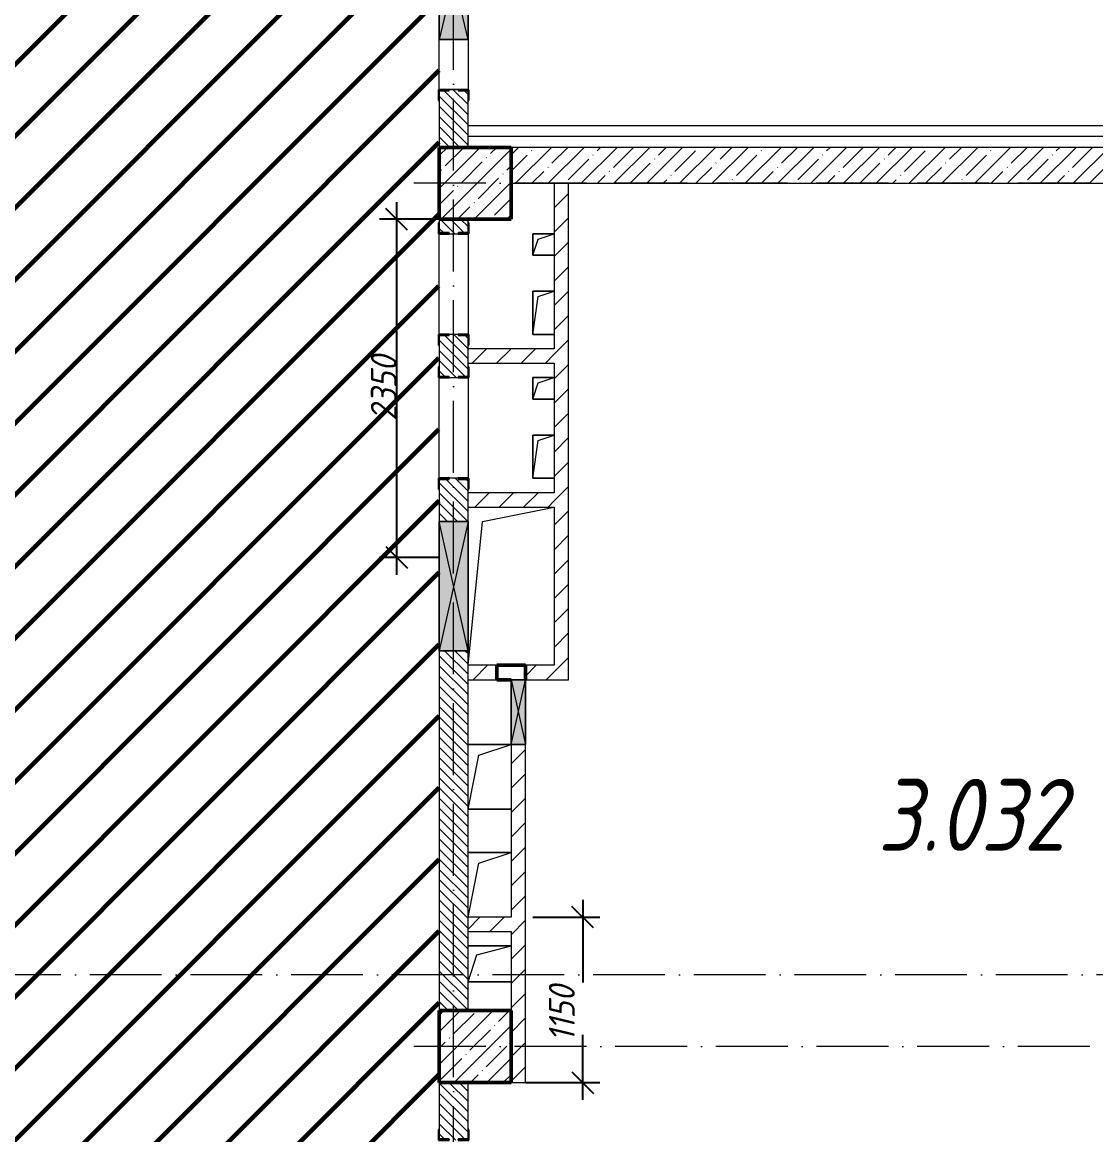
# Model space of a CAD drawing. Header units: millimetres. Extents: x -606178 to 312196, y -19338 to 632709.
# Drawn here: x -50365 to -42899, y 452513 to 460245 of the extents above; entities that cross this region are included whole.
import ezdxf

# ---------------------------------------------------------------- set-up
doc = ezdxf.new("R2010")
doc.units = ezdxf.units.MM
doc.linetypes.add('50_200_ШТРИХ_1Т_ш5_п1_п1_', pattern=[700, 500, -100, 0, -100])
for name, color, linetype, lineweight in [('6.4.1) Окр пт с инж. ПТ2.16', 3, 'Continuous', 60), ('A-____-____-DIMS', 7, 'Continuous', 9), ('A-DETL-____-OTLN-4', 7, 'Continuous', 18), ('A-DETL-GENF-OTLN', 7, 'Continuous', 9), ('A-FLOR-____-OTLN', 7, 'Continuous', 9), ('A-GENM-____-MCUT', 7, 'Continuous', 25), ('A-GENM-____-OTLN', 7, 'Continuous', 9), ('A-GENM-____-OTLN-1', 7, 'Continuous', 25), ('A-GLAZ-____-OTLN', 7, 'Continuous', 9), ('A-WALL-____-MCUT-1', 7, 'Continuous', 9), ('A-WALL-____-MCUT-3', 7, 'Continuous', 9), ('A-WALL-____-PATT-1', 7, 'Continuous', 9), ('A-WALL-FNSH-MCUT-1', 7, 'Continuous', 9), ('I-WALL-____-OTLN', 7, 'Continuous', 9), ('S-COLS-____-MCUT', 7, 'Continuous', 50), ('S-COLS-____-OTLN', 7, 'Continuous', 9), ('S-GRID-____-OTLN-1', 7, '50_200_ШТРИХ_1Т_ш5_п1_п1_', 9), ('Марки помещений', 7, 'Continuous', 9)]:
    doc.layers.add(name, color=color, linetype=linetype, lineweight=lineweight)
doc.styles.add('ISOCPEUR_I_10', font='isocpeui.ttf', dxfattribs={"width": 0.9, "height": 180})
doc.styles.add('ISOCPEUR_I_2', font='isocpeui.ttf', dxfattribs={"width": 0.85, "height": 2.3})
doc.dimstyles.new('ISO-1_8_0_9К_СРЕДНИЙ_Кладочные_3', dxfattribs={"dimscale": 304.8, "dimtxt": 179.276612, "dimasz": 0.492126, "dimexe": 0.393701, "dimexo": 0, "dimgap": 0, "dimtad": 1, "dimdec": 3, "dimrnd": 0.001, "dimdsep": 46, "dimtxsty": 'ISOCPEUR_I_10', "dimblk1": 'OBLIQUE', "dimblk2": 'OBLIQUE', "dimsah": 1, "dimcen": 0.09, "dimdle": 0.393701, "dimazin": 0, "dimtfac": 1, "dimtdec": 4, "dimtix": 1, "dimtmove": 0, "dimatfit": 3, "dimfxl": 1, "dimtvp": 1, "dimtolj": 1, "dimtzin": 0, "dimarcsym": 2})
doc.dimstyles.new('ISO-1_8_0_9К_СРЕДНИЙ_Кладочные_5', dxfattribs={"dimscale": 304.8, "dimtxt": 179.276612, "dimasz": 0.492126, "dimexe": 0.393701, "dimexo": 0, "dimgap": 0, "dimtad": 1, "dimdec": 3, "dimrnd": 0.001, "dimdsep": 46, "dimtxsty": 'ISOCPEUR_I_10', "dimblk1": 'OBLIQUE', "dimblk2": 'OBLIQUE', "dimsah": 1, "dimcen": 0.09, "dimdle": 0.393701, "dimazin": 0, "dimtfac": 1, "dimtdec": 4, "dimtix": 1, "dimtmove": 2, "dimatfit": 3, "dimfxl": 1, "dimtvp": 1, "dimtolj": 1, "dimtzin": 0, "dimarcsym": 2})
pattern_1 = [(135, (-140714.89, 451794.26), (-35.35534, -35.35534), [])]
pattern_2 = [(45, (-140714.89, 451794.26), (-84.85281, 84.85281), [])]

# ---------------------------------------------------------------- blocks, each defined once
blk = doc.blocks.new('BSC_Колонна _Прямоугольная - 500х500-V28-АР1_План отверстий 3 этажа в осях 1-64_А-ГГ')
at = {"layer": 'S-COLS-____-OTLN'}
h = blk.add_hatch(dxfattribs=at)
h.set_pattern_fill('FP_65', color=256, style=0, pattern_type=2)
h.set_pattern_definition([(45, (-93500, -7331.04), (-114.04925, 114.04925), []), (45, (-93385.95, -7331.04), (-114.04925, 114.04925), [201.613, -40.323, 3.353, -36.97])])
h.paths.add_polyline_path([(-250, -250), (250, -250), (250, 250), (-250, 250)], flags=0)
at = {"layer": 'S-COLS-____-MCUT'}
for p, q in [((250, 250), (-250, 250)), ((-250, 250), (-250, -250)), ((250, -250), (250, 250)), ((-250, -250), (250, -250))]:
    blk.add_line(p, q, dxfattribs=at)
blk = doc.blocks.new('BSC_Колонна _Прямоугольная - 500х500-V83-АР1_План отверстий 3 этажа в осях 1-64_А-ГГ')
at = {"layer": 'S-COLS-____-OTLN'}
h = blk.add_hatch(dxfattribs=at)
h.set_pattern_fill('FP_120', color=256, style=0, pattern_type=2)
h.set_pattern_definition([(45, (-93500, -1331.04), (-114.04925, 114.04925), []), (45, (-93385.95, -1331.04), (-114.04925, 114.04925), [201.613, -40.323, 3.353, -36.97])])
h.paths.add_polyline_path([(-250, -250), (250, -250), (250, 250), (-250, 250)], flags=0)
at = {"layer": 'S-COLS-____-MCUT'}
for p, q in [((250, 250), (-250, 250)), ((-250, 250), (-250, -250)), ((250, -250), (250, 250)), ((-250, -250), (250, -250))]:
    blk.add_line(p, q, dxfattribs=at)
blk = doc.blocks.new('АР_Перемычка - АР_Перемычка-28704962-АР1_План отверстий 3 этажа в осях 1-64_А-ГГ')
at = {"layer": 'A-GENM-____-OTLN'}
blk.add_line((-350, -100), (-342, -100), dxfattribs=at)
blk = doc.blocks.new('154_Стойка_СКБ_Уголок - СМ-2180_200-28268025-АР1_План отверстий 3 этажа в осях 1-64_А-ГГ')
at = {"layer": 'A-GENM-____-MCUT'}
for p, q in [((125, 156), (125, 81)), ((200, 156), (125, 156)), ((200, 150), (200, 156)), ((125, 81), (131, 81)), ((131, 81), (131, 150)), ((131, 150), (200, 150)), ((131, 19), (125, 19)), ((125, 19), (125, -56)), ((131, -50), (131, 19)), ((125, -56), (200, -56)), ((200, -50), (131, -50)), ((200, -56), (200, -50))]:
    blk.add_line(p, q, dxfattribs=at)
blk = doc.blocks.new('Фахверк_СКБ_Уголок - 200_3960_зеркало-28268689-АР1_План отверстий 3 этажа в осях 1-64_А-ГГ')
at = {"layer": 'A-GENM-____-MCUT'}
for p, q in [((200, 156), (125, 156)), ((125, 156), (125, 81)), ((200, 150), (200, 156)), ((125, 81), (131, 81)), ((131, 81), (131, 150)), ((131, 150), (200, 150)), ((131, 19), (125, 19)), ((125, 19), (125, -56)), ((131, -50), (131, 19)), ((125, -56), (200, -56)), ((200, -50), (131, -50)), ((200, -56), (200, -50))]:
    blk.add_line(p, q, dxfattribs=at)
blk = doc.blocks.new('Фахверк_СКБ_Уголок - 200_3960-28268576-АР1_План отверстий 3 этажа в осях 1-64_А-ГГ')
at = {"layer": 'A-GENM-____-MCUT'}
for p, q in [((200, 156), (125, 156)), ((125, 156), (125, 81)), ((200, 150), (200, 156)), ((125, 81), (131, 81)), ((131, 81), (131, 150)), ((131, 150), (200, 150)), ((131, 19), (125, 19)), ((125, 19), (125, -56)), ((131, -50), (131, 19)), ((125, -56), (200, -56)), ((200, -50), (131, -50)), ((200, -56), (200, -50))]:
    blk.add_line(p, q, dxfattribs=at)
blk = doc.blocks.new('154_Стойка_СКБ_Уголок - СМ-2480_200-28346303-АР1_План отверстий 3 этажа в осях 1-64_А-ГГ')
at = {"layer": 'A-GENM-____-MCUT'}
for p, q in [((125, 156), (125, 81)), ((200, 156), (125, 156)), ((200, 150), (200, 156)), ((125, 81), (131, 81)), ((131, 81), (131, 150)), ((131, 150), (200, 150)), ((131, 19), (125, 19)), ((125, 19), (125, -56)), ((131, -50), (131, 19)), ((125, -56), (200, -56)), ((200, -50), (131, -50)), ((200, -56), (200, -50))]:
    blk.add_line(p, q, dxfattribs=at)
blk = doc.blocks.new('Стойка_Влож_Полоса боковая - Полоса-28213942-АР1_План отверстий 3 этажа в осях 1-64_А-ГГ')
at = {"layer": 'A-GENM-____-OTLN'}
for p, q in [((-5, 60), (0, 60)), ((-5, -60), (-5, 60)), ((0, 31), (0, -31)), ((0, -60), (-5, -60))]:
    blk.add_line(p, q, dxfattribs=at)
blk = doc.blocks.new('AR_Отверстие прямоугольное _в плите_ - AR_Отверстие прямоугольное _в плите_-30423637-АР1_План отверстий 3 этажа в осях 1-64_А-ГГ')
at = {"layer": 'A-GENM-____-OTLN'}
for p, q in [((75, 150), (-75, 150)), ((-75, 150), (-75, -150)), ((-75, -150), (-37.5, 112.5)), ((-37.5, 112.5), (75, 150)), ((-75, -150), (75, -150))]:
    blk.add_line(p, q, dxfattribs=at)
blk = doc.blocks.new('AR_Отверстие прямоугольное _в плите_ - AR_Отверстие прямоугольное _в плите_-30423627-АР1_План отверстий 3 этажа в осях 1-64_А-ГГ')
at = {"layer": 'A-GENM-____-OTLN'}
for p, q in [((75, 75), (-75, 75)), ((-75, 75), (-75, -75)), ((-75, -75), (-37.5, 37.5)), ((-37.5, 37.5), (75, 75)), ((-75, -75), (75, -75))]:
    blk.add_line(p, q, dxfattribs=at)
blk = doc.blocks.new('AR_Отверстие прямоугольное _в плите_ - AR_Отверстие прямоугольное _в плите_-30552713-АР1_План отверстий 3 этажа в осях 1-64_А-ГГ')
at = {"layer": 'A-GENM-____-OTLN'}
for p, q in [((-200, 450), (300, 550)), ((-300, -550), (-200, 450))]:
    blk.add_line(p, q, dxfattribs=at)
blk = doc.blocks.new('AR_Отверстие прямоугольное _в плите_ - AR_Отверстие прямоугольное _в плите_-30552572-АР1_План отверстий 3 этажа в осях 1-64_А-ГГ')
at = {"layer": 'A-GENM-____-OTLN'}
for p, q in [((150, 125), (-150, 125)), ((-87.5, 62.5), (150, 125)), ((-150, -125), (-87.5, 62.5)), ((-150, -125), (150, -125))]:
    blk.add_line(p, q, dxfattribs=at)
blk = doc.blocks.new('AR_Отверстие прямоугольное _в плите_ - AR_Отверстие прямоугольное _в плите_-V189-АР1_План отверстий 3 этажа в осях 1-64_А-ГГ')
at = {"layer": 'A-GENM-____-OTLN'}
for p, q in [((150, 225), (-150, 225)), ((-75, 150), (150, 225)), ((-150, -225), (-75, 150))]:
    blk.add_line(p, q, dxfattribs=at)
blk = doc.blocks.new('AR_Отверстие прямоугольное _в плите_ - AR_Отверстие прямоугольное _в плите_-V187-АР1_План отверстий 3 этажа в осях 1-64_А-ГГ')
at = {"layer": 'A-GENM-____-OTLN'}
for p, q in [((150, 225), (-150, 225)), ((-75, 150), (150, 225)), ((-150, -225), (-75, 150)), ((-150, -225), (150, -225))]:
    blk.add_line(p, q, dxfattribs=at)
blk = doc.blocks.new('AR_Отверстие прямоугольное _в стене__БезПР - AR_Отверстие прямоугольное _в стене__БезПР-36899182-АР1_План отверстий 3 этажа в осях 1-64_А-ГГ')
at = {"layer": 'A-GLAZ-____-OTLN'}
blk.add_hatch(color=256, dxfattribs=at).paths.add_polyline_path([(450, 100), (-450, 100), (-450, -100), (450, -100)], flags=0)
at = {"layer": 'A-DETL-GENF-OTLN'}
for p, q in [((-450, -100), (-450, 100)), ((-450, 100), (450, 100)), ((450, 100), (-450, -100)), ((-450, 100), (450, -100)), ((450, 100), (-450, 100)), ((-450, 100), (-450, -100)), ((450, 100), (450, -100)), ((450, -100), (450, 100)), ((450, -100), (-450, -100)), ((-450, -100), (450, -100))]:
    blk.add_line(p, q, dxfattribs=at)
at = {"layer": 'A-GLAZ-____-OTLN'}
blk.add_line((450, 100), (-450, 100), dxfattribs=at)
blk = doc.blocks.new('AR_Отверстие прямоугольное _в стене_ - AR_Отверстие прямоугольное _в стене__ОВ-36909481-АР1_План отверстий 3 этажа в осях 1-64_А-ГГ')
at = {"layer": 'A-GLAZ-____-OTLN'}
blk.add_hatch(color=256, dxfattribs=at).paths.add_polyline_path([(-225, -50), (225, -50), (225, 50), (-225, 50)], flags=0)
at = {"layer": 'A-DETL-GENF-OTLN'}
for p, q in [((-225, -50), (-225, 50)), ((-225, 50), (225, 50)), ((225, 50), (-225, -50)), ((-225, 50), (225, -50)), ((225, 50), (-225, 50)), ((-225, 50), (-225, -50)), ((225, 50), (225, -50)), ((225, -50), (225, 50)), ((225, -50), (-225, -50)), ((-225, -50), (225, -50))]:
    blk.add_line(p, q, dxfattribs=at)
blk = doc.blocks.new('AR_Отверстие прямоугольное _в стене_ - AR_Отверстие прямоугольное _в стене__ОВ-36927705-АР1_План отверстий 3 этажа в осях 1-64_А-ГГ')
at = {"layer": 'A-GLAZ-____-OTLN'}
blk.add_hatch(color=256, dxfattribs=at).paths.add_polyline_path([(-425, 100), (-425, -100), (425, -100), (425, 100)], flags=0)
at = {"layer": 'A-DETL-GENF-OTLN'}
for p, q in [((-425, -100), (-425, 100)), ((-425, 100), (425, 100)), ((425, 100), (-425, -100)), ((-425, 100), (425, -100)), ((425, 100), (-425, 100)), ((-425, 100), (-425, -100)), ((425, 100), (425, -100)), ((425, -100), (425, 100)), ((425, -100), (-425, -100)), ((-425, -100), (425, -100))]:
    blk.add_line(p, q, dxfattribs=at)
blk = doc.blocks.new('BSC_Колонна _Прямоугольная1 - 200х100 _металл_-V218-АР1_План отверстий 3 этажа в осях 1-64_А-ГГ')
at = {"layer": 'S-COLS-____-MCUT'}
for p, q in [((100, 50), (-100, 50)), ((-100, 50), (-100, -50)), ((100, -50), (100, 50)), ((-100, -50), (0, -50))]:
    blk.add_line(p, q, dxfattribs=at)
blk = doc.blocks.new('_Oblique')
at = {"color": 0, "linetype": 'ByBlock', "lineweight": -2}
blk.add_line((-0.5, -0.5), (0.5, 0.5), dxfattribs=at)
blk = doc.blocks.new('*D5176')
at = {"layer": 'A-____-____-DIMS', "color": 0, "lineweight": -2, "transparency": 16777216}
for p, q in [((-47760.3, 456405.3), (-47760.3, 458995.3)), ((-47464.9, 458875.3), (-47880.3, 458875.3)), ((-47470.9, 456525.3), (-47880.3, 456525.3))]:
    blk.add_line(p, q, dxfattribs=at)
at = {"layer": 'Defpoints', "color": 0, "transparency": 16777216}
for p in [(-47760.3, 458875.3), (-47464.9, 458875.3), (-47470.9, 456525.3)]:
    blk.add_point(p, dxfattribs=at)
at = {"layer": 'A-____-____-DIMS', "color": 0, "lineweight": -2, "transparency": 16777216, "xscale": 150, "yscale": 150, "zscale": 150}
for p, rotation in [((-47760.3, 458875.3), 90), ((-47760.3, 456525.3), 270)]:
    blk.add_blockref('_Oblique', p, dxfattribs=dict(at, rotation=rotation))
at = {"layer": 'A-____-____-DIMS', "color": 0, "transparency": 16777216, "insert": (-47850.3, 457700.3), "char_height": 180, "width": 546.104, "attachment_point": 5, "rotation": 90, "style": 'ISOCPEUR_I_10'}
blk.add_mtext('\\A1;2350', dxfattribs=at)
blk = doc.blocks.new('*D5178')
at = {"layer": 'A-____-____-DIMS', "color": 0, "lineweight": -2, "transparency": 16777216}
for p, q in [((-46467.2, 454145.3), (-46467.2, 453571.9)), ((-46814.9, 454025.3), (-46347.2, 454025.3)), ((-46467.2, 452755.3), (-46467.2, 453207.6)), ((-46864.9, 452875.3), (-46347.2, 452875.3))]:
    blk.add_line(p, q, dxfattribs=at)
at = {"layer": 'Defpoints', "color": 0, "transparency": 16777216}
for p in [(-46814.9, 454025.3), (-46467.2, 454025.3), (-46864.9, 452875.3)]:
    blk.add_point(p, dxfattribs=at)
at = {"layer": 'A-____-____-DIMS', "color": 0, "lineweight": -2, "transparency": 16777216, "xscale": 150, "yscale": 150, "zscale": 150}
for p, rotation in [((-46467.2, 454025.3), 90), ((-46467.2, 452875.3), 270)]:
    blk.add_blockref('_Oblique', p, dxfattribs=dict(at, rotation=rotation))
at = {"layer": 'A-____-____-DIMS', "color": 0, "transparency": 16777216, "insert": (-46702.3, 453158.1), "char_height": 180, "width": 463.361, "attachment_point": 1, "rotation": 90, "line_spacing_factor": 1.149209, "style": 'ISOCPEUR_I_10'}
blk.add_mtext('\\A1;1150', dxfattribs=at)

msp = doc.modelspace()

# ---------------------------------------------------------------- hatches: boundary and pattern name
at = {"layer": '6.4.1) Окр пт с инж. ПТ2.16'}
h = msp.add_hatch(dxfattribs=at)
h.set_pattern_fill('ANSI31', color=256, scale=111)
h.paths.add_polyline_path([(-48014.891, 494725.3011), (-51464.891, 494725.3011), (-51464.891, 494225.3011), (-51464.891, 488775.3011), (-51464.891, 488175.3011), (-51464.891, 482775.3011), (-51464.891, 482175.3011), (-51464.891, 477975.3011), (-50864.891, 477975.3011), (-50864.891, 476775.3011), (-50864.891, 476575.3011), (-50864.891, 475625.3011), (-50864.891, 474525.3011), (-50864.891, 474475.3011), (-50864.891, 474325.3011), (-50864.891, 474275.3011), (-50864.891, 473575.3011), (-50864.891, 473529.3011), (-50864.891, 473275.3011), (-51464.891, 473275.3011), (-51464.891, 470775.3011), (-51464.891, 470175.3011), (-51464.891, 464625.3011), (-51464.891, 464125.3011), (-51464.891, 460975.3011), (-51464.891, 460775.3011), (-51464.891, 458575.3011), (-51464.891, 457875.3011), (-50964.891, 457875.3011), (-50964.891, 457275.3011), (-51464.891, 457275.3011), (-51464.891, 454275.3011), (-50964.891, 454275.3011), (-50964.891, 453675.3011), (-50964.891, 450725.3011), (-50964.891, 450125.3011), (-50439.891, 450125.3011), (-50439.891, 450131.3011), (-50364.891, 450131.3011), (-48564.891, 450125.3011), (-48564.891, 450131.3011), (-48489.891, 450131.3011), (-47664.891, 450126.4719), (-47664.891, 450225.3011), (-47464.891, 450225.3011), (-47464.891, 450375.3011), (-47464.891, 450700.3011), (-47470.891, 450700.3011), (-47470.891, 450780.3011), (-47464.891, 450780.3011), (-47464.891, 451225.3011), (-47464.891, 452075.3011), (-47464.891, 452475.3011), (-47470.891, 452475.3011), (-47470.891, 452550.3011), (-47464.891, 452875.3011), (-47464.891, 453375.3011), (-47464.891, 455875.3011), (-47464.891, 456775.3011), (-47464.891, 457000.3011), (-47470.891, 457000.3011), (-47470.891, 457075.3011), (-47464.891, 457775.3011), (-47470.891, 457775.3011), (-47470.891, 457850.3011), (-47464.891, 458000.3011), (-47470.891, 458000.3011), (-47470.891, 458075.3011), (-47464.891, 458775.3011), (-47470.891, 458775.3011), (-47470.891, 458875.3011), (-47464.891, 458875.3011), (-47464.891, 459375.3011), (-47464.891, 459700.3011), (-47470.891, 459700.3011), (-47470.891, 459780.3011), (-47464.891, 459780.3011), (-47464.891, 460125.3011), (-47464.891, 460975.3011), (-47464.891, 461475.3011), (-47470.891, 461475.3011), (-47470.891, 461550.3011), (-47464.891, 461875.3011), (-47464.891, 462375.3011), (-47464.891, 464700.3011), (-47470.891, 464700.3011), (-47470.891, 464780.3011), (-47264.891, 464780.3011), (-47264.891, 466570.3011), (-47470.891, 466570.3011), (-47470.891, 466650.3011), (-47464.891, 466925.3011), (-47464.891, 467425.3011), (-47464.891, 467875.3011), (-47464.891, 468375.3011), (-47464.891, 468700.3011), (-47470.891, 468700.3011), (-47470.891, 468780.3011), (-47464.891, 468780.3011), (-47464.891, 469225.3011), (-47464.891, 470075.3011), (-47464.891, 470475.3011), (-47470.891, 470475.3011), (-47470.891, 470550.3011), (-47464.891, 470875.3011), (-47464.891, 471375.3011), (-47464.891, 472775.3011), (-47464.891, 473775.3011), (-47464.891, 474100.3011), (-47470.891, 474100.3011), (-47470.891, 474180.3011), (-47264.891, 474180.3011), (-47264.891, 475070.3011), (-47470.891, 475070.3011), (-47470.891, 475150.3011), (-47464.891, 476075.3011), (-47464.891, 476475.3011), (-47464.891, 476575.3011), (-47464.891, 476775.3011), (-47464.891, 476875.3011), (-47464.891, 477375.3011), (-47464.891, 477700.3011), (-47470.891, 477700.3011), (-47470.891, 477780.3011), (-47464.891, 477780.3011), (-47464.891, 478325.3011), (-47464.891, 479175.3011), (-47464.891, 479475.3011), (-47470.891, 479475.3011), (-47470.891, 479550.3011), (-47464.891, 479875.3011), (-47464.891, 480375.3011), (-47464.891, 480600.3011), (-47470.891, 480600.3011), (-47470.891, 480675.3011), (-47395.891, 480675.3011), (-47264.891, 480675.3011), (-47264.891, 482475.3011), (-47333.891, 482475.3011), (-47395.891, 482475.3011), (-47470.891, 482475.3011), (-47470.891, 482550.3011), (-47464.891, 482700.3011), (-47470.891, 482700.3011), (-47470.891, 482775.3011), (-47464.891, 482805.3011), (-47464.891, 482775.3011), (-47395.891, 482775.3011), (-47264.891, 482775.3011), (-47264.891, 484570.3011), (-47470.891, 484570.3011), (-47470.891, 484650.3011), (-47464.891, 485875.3011), (-47464.891, 486375.3011), (-47464.891, 486700.3011), (-47470.891, 486700.3011), (-47470.891, 486780.3011), (-47464.891, 486780.3011), (-47464.891, 487275.3011), (-47464.891, 487925.3011), (-47464.891, 488475.3011), (-47470.891, 488475.3011), (-47470.891, 488550.3011), (-47464.891, 488875.3011), (-47464.891, 489375.3011), (-47464.891, 489800.3011), (-47464.891, 490300.3011), (-47464.891, 493775.3011), (-48014.891, 493775.3011)])
at = {"layer": 'A-WALL-____-PATT-1'}
h = msp.add_hatch(dxfattribs=at)
h.set_pattern_fill('FP_6', color=256, style=0, pattern_type=2)
h.set_pattern_definition(pattern_1)
h.paths.add_polyline_path([(-47264.891, 459375.3011), (-47264.891, 459769.3011), (-47333.891, 459769.3011), (-47333.891, 459775.3011), (-47395.891, 459775.3011), (-47395.891, 459769.3011), (-47464.891, 459769.3011), (-47464.891, 459375.3011)], flags=0)
h.paths.add_polyline_path([(-47395.891, 461475.3011), (-47333.891, 461475.3011), (-47333.891, 461481.3011), (-47264.891, 461481.3011), (-47264.891, 461875.3011), (-47464.891, 461875.3011), (-47464.891, 461481.3011), (-47395.891, 461481.3011)], flags=0)
h = msp.add_hatch(dxfattribs=at)
h.set_pattern_fill('FP_38', color=256, style=0, pattern_type=2)
h.set_pattern_definition([(45, (-140714.89, 451794.26), (-114.04925, 114.04925), []), (45, (-140600.84, 451794.26), (-114.04925, 114.04925), [201.612, -40.322, 3.353, -36.97])])
h.paths.add_polyline_path([(-39964.891, 459125.3011), (-39964.891, 459375.3011), (-46964.891, 459375.3011), (-46964.891, 459125.3011), (-39983.1035, 459125.3011)], flags=0)
h = msp.add_hatch(dxfattribs=at)
h.set_pattern_fill('FP_4', color=256, style=0, pattern_type=2)
h.set_pattern_definition(pattern_2)
h.paths.add_polyline_path([(-46564.891, 455775.3011), (-46564.891, 459125.3011), (-46664.891, 459125.3011), (-46664.891, 455775.3011)], flags=0)
h = msp.add_hatch(dxfattribs=at)
h.set_pattern_fill('FP_6', color=256, style=0, pattern_type=2)
h.set_pattern_definition(pattern_1)
h.paths.add_polyline_path([(-47464.891, 453375.3011), (-47264.891, 453375.3011), (-47264.891, 455875.3011), (-47464.891, 455875.3011)], flags=0)
h.paths.add_polyline_path([(-47464.891, 456775.3011), (-47264.891, 456775.3011), (-47264.891, 457069.3011), (-47333.891, 457069.3011), (-47333.891, 457075.3011), (-47395.891, 457075.3011), (-47395.891, 457069.3011), (-47464.891, 457069.3011), (-47464.891, 457000.3011)], flags=0)
h.paths.add_polyline_path([(-47333.891, 457775.3011), (-47333.891, 457781.3011), (-47264.891, 457781.3011), (-47264.891, 458069.3011), (-47333.891, 458069.3011), (-47333.891, 458075.3011), (-47395.891, 458075.3011), (-47395.891, 458069.3011), (-47464.891, 458069.3011), (-47464.891, 457781.3011), (-47395.891, 457781.3011), (-47395.891, 457775.3011)], flags=0)
h.paths.add_polyline_path([(-47395.891, 458775.3011), (-47333.891, 458775.3011), (-47333.891, 458781.3011), (-47264.891, 458781.3011), (-47264.891, 458875.3011), (-47464.891, 458875.3011), (-47464.891, 458781.3011), (-47395.891, 458781.3011)], flags=0)
h = msp.add_hatch(dxfattribs=at)
h.set_pattern_fill('FP_4', color=256, style=0, pattern_type=2)
h.set_pattern_definition(pattern_2)
h.paths.add_polyline_path([(-46664.891, 457875.3011), (-46664.891, 457975.3011), (-47264.891, 457975.3011), (-47264.891, 457875.3011), (-47052.9606, 457875.3011)], flags=0)
h = msp.add_hatch(dxfattribs=at)
h.set_pattern_fill('FP_4', color=256, style=0, pattern_type=2)
h.set_pattern_definition(pattern_2)
h.paths.add_polyline_path([(-46664.891, 456875.3011), (-46664.891, 456975.3011), (-47264.891, 456975.3011), (-47264.891, 456875.3011), (-47052.9606, 456875.3011)], flags=0)
h = msp.add_hatch(dxfattribs=at)
h.set_pattern_fill('FP_4', color=256, style=0, pattern_type=2)
h.set_pattern_definition(pattern_2)
h.paths.add_polyline_path([(-47264.891, 455675.3011), (-47064.891, 455675.3011), (-47064.891, 455775.3011), (-47264.891, 455775.3011)], flags=0)
h.paths.add_polyline_path([(-46564.891, 455675.3011), (-46564.891, 455775.3011), (-46864.891, 455775.3011), (-46864.891, 455675.3011)], flags=0)
h = msp.add_hatch(dxfattribs=at)
h.set_pattern_fill('FP_4', color=256, style=0, pattern_type=2)
h.set_pattern_definition(pattern_2)
h.paths.add_polyline_path([(-46864.891, 452875.3011), (-46864.891, 455225.3011), (-46964.891, 455225.3011), (-46964.891, 452875.3011)], flags=0)
h = msp.add_hatch(dxfattribs=at)
h.set_pattern_fill('FP_4', color=256, style=0, pattern_type=2)
h.set_pattern_definition(pattern_2)
h.paths.add_polyline_path([(-47264.891, 453925.3011), (-46964.891, 453925.3011), (-46964.891, 454025.3011), (-47264.891, 454025.3011)], flags=0)
h = msp.add_hatch(dxfattribs=at)
h.set_pattern_fill('FP_6', color=256, style=0, pattern_type=2)
h.set_pattern_definition(pattern_1)
h.paths.add_polyline_path([(-47464.891, 450375.3011), (-47264.891, 450375.3011), (-47264.891, 450769.3011), (-47333.891, 450769.3011), (-47333.891, 450775.3011), (-47395.891, 450775.3011), (-47395.891, 450769.3011), (-47464.891, 450769.3011), (-47464.891, 450700.3011)], flags=0)
h.paths.add_polyline_path([(-47395.891, 452475.3011), (-47333.891, 452475.3011), (-47333.891, 452481.3011), (-47264.891, 452481.3011), (-47264.891, 452875.3011), (-47464.891, 452875.3011), (-47464.891, 452481.3011), (-47395.891, 452481.3011)], flags=0)

# ---------------------------------------------------------------- linework, layer by layer
at = {"layer": 'A-DETL-____-OTLN-4'}
for p, q in [((-39714.891, 459525.3011), (-47264.891, 459525.3011)), ((-39714.891, 459450.3011), (-47264.891, 459450.3011))]:
    msp.add_line(p, q, dxfattribs=at)
at = {"layer": 'A-FLOR-____-OTLN'}
for p, q in [((-46814.891, 458775.3011), (-46664.891, 458775.3011)), ((-46814.891, 458625.3011), (-46814.891, 458775.3011)), ((-46664.891, 458625.3011), (-46814.891, 458625.3011)), ((-46814.891, 458375.3011), (-46664.891, 458375.3011)), ((-46814.891, 458075.3011), (-46814.891, 458375.3011)), ((-46664.891, 458075.3011), (-46814.891, 458075.3011)), ((-46814.891, 457775.3011), (-46664.891, 457775.3011)), ((-46814.891, 457625.3011), (-46814.891, 457775.3011)), ((-46664.891, 457625.3011), (-46814.891, 457625.3011)), ((-46814.891, 457375.3011), (-46664.891, 457375.3011)), ((-46814.891, 457075.3011), (-46814.891, 457375.3011)), ((-46664.891, 457075.3011), (-46814.891, 457075.3011)), ((-47264.891, 455225.3011), (-46964.891, 455225.3011)), ((-46964.891, 454775.3011), (-47264.891, 454775.3011)), ((-47264.891, 454475.3011), (-46964.891, 454475.3011)), ((-47264.891, 453825.3011), (-46964.891, 453825.3011)), ((-46964.891, 453575.3011), (-47264.891, 453575.3011))]:
    msp.add_line(p, q, dxfattribs=at)
at = {"layer": 'A-WALL-____-MCUT-1'}
for p, q in [((-39964.891, 459375.3011), (-46964.891, 459375.3011)), ((-46964.891, 459125.3011), (-39964.891, 459125.3011))]:
    msp.add_line(p, q, dxfattribs=at)
at = {"layer": 'A-WALL-____-MCUT-3'}
for p, q in [((-47464.891, 459700.3011), (-47464.891, 459375.3011)), ((-47264.891, 459375.3011), (-47264.891, 459700.3011)), ((-47464.891, 458875.3011), (-47464.891, 458850.3011)), ((-47264.891, 458850.3011), (-47264.891, 458875.3011)), ((-47395.891, 458775.3011), (-47333.891, 458775.3011)), ((-47333.891, 458075.3011), (-47395.891, 458075.3011)), ((-47464.891, 458000.3011), (-47464.891, 457850.3011)), ((-47264.891, 457850.3011), (-47264.891, 458000.3011)), ((-47395.891, 457775.3011), (-47333.891, 457775.3011)), ((-47333.891, 457075.3011), (-47395.891, 457075.3011)), ((-47464.891, 457000.3011), (-47464.891, 456775.3011)), ((-47264.891, 456775.3011), (-47264.891, 457000.3011)), ((-47464.891, 455875.3011), (-47464.891, 453375.3011)), ((-47264.891, 453375.3011), (-47264.891, 455875.3011)), ((-47464.891, 452875.3011), (-47464.891, 452550.3011)), ((-47264.891, 452550.3011), (-47264.891, 452875.3011))]:
    msp.add_line(p, q, dxfattribs=at)
at = {"layer": 'A-WALL-FNSH-MCUT-1'}
for p, q in [((-46664.891, 459125.3011), (-46664.891, 457975.3011)), ((-46564.891, 455675.3011), (-46564.891, 459125.3011)), ((-46664.891, 457975.3011), (-47264.891, 457975.3011)), ((-47264.891, 457875.3011), (-46664.891, 457875.3011)), ((-46664.891, 457875.3011), (-46664.891, 456975.3011)), ((-46664.891, 456975.3011), (-47264.891, 456975.3011)), ((-47264.891, 456875.3011), (-46664.891, 456875.3011)), ((-46664.891, 456875.3011), (-46664.891, 455775.3011)), ((-47064.891, 455775.3011), (-47264.891, 455775.3011)), ((-46664.891, 455775.3011), (-46864.891, 455775.3011)), ((-47264.891, 455675.3011), (-47064.891, 455675.3011)), ((-46864.891, 455675.3011), (-46564.891, 455675.3011)), ((-46964.891, 455225.3011), (-46964.891, 454025.3011)), ((-46864.891, 452875.3011), (-46864.891, 455225.3011)), ((-46964.891, 454025.3011), (-47264.891, 454025.3011)), ((-47264.891, 453925.3011), (-46964.891, 453925.3011)), ((-46964.891, 453925.3011), (-46964.891, 453375.3011)), ((-46964.891, 452875.3011), (-46864.891, 452875.3011))]:
    msp.add_line(p, q, dxfattribs=at)
at = {"layer": 'I-WALL-____-OTLN'}
for p, q in [((-47464.891, 459775.3011), (-47464.891, 460125.3011)), ((-47264.891, 460125.3011), (-47264.891, 459775.3011)), ((-47464.891, 458075.3011), (-47464.891, 458775.3011)), ((-47264.891, 458775.3011), (-47264.891, 458075.3011)), ((-47464.891, 457075.3011), (-47464.891, 457775.3011)), ((-47264.891, 457775.3011), (-47264.891, 457075.3011))]:
    msp.add_line(p, q, dxfattribs=at)
at = {"layer": 'S-GRID-____-OTLN-1'}
for p, q in [((-47364.891, 447311.6528), (-47364.891, 501675.2188)), ((-36640.4843, 459125.3011), (-47693.6266, 459125.3011)), ((-36793.8313, 453625.3011), (-145383.6612, 453625.3011)), ((-36640.4843, 453125.3011), (-47693.6266, 453125.3011))]:
    msp.add_line(p, q, dxfattribs=at)

# ---------------------------------------------------------------- block references
at = {"layer": 'A-GENM-____-OTLN'}
for name, rotation in [('Стойка_Влож_Полоса боковая - Полоса-28213942-АР1_План отверстий 3 этажа в осях 1-64_А-ГГ', 269.9999999999999), ('АР_Перемычка - АР_Перемычка-28704962-АР1_План отверстий 3 этажа в осях 1-64_А-ГГ', 89.9999999999999)]:
    msp.add_blockref(name, (-47364.891, 459775.3011), dxfattribs=dict(at, rotation=rotation))
for name, p in [('AR_Отверстие прямоугольное _в плите_ - AR_Отверстие прямоугольное _в плите_-30423627-АР1_План отверстий 3 этажа в осях 1-64_А-ГГ', (-46739.891, 458700.3011)), ('AR_Отверстие прямоугольное _в плите_ - AR_Отверстие прямоугольное _в плите_-30423637-АР1_План отверстий 3 этажа в осях 1-64_А-ГГ', (-46739.891, 458225.3011)), ('AR_Отверстие прямоугольное _в плите_ - AR_Отверстие прямоугольное _в плите_-30423627-АР1_План отверстий 3 этажа в осях 1-64_А-ГГ', (-46739.891, 457700.3011)), ('AR_Отверстие прямоугольное _в плите_ - AR_Отверстие прямоугольное _в плите_-30423637-АР1_План отверстий 3 этажа в осях 1-64_А-ГГ', (-46739.891, 457225.3011)), ('AR_Отверстие прямоугольное _в плите_ - AR_Отверстие прямоугольное _в плите_-30552713-АР1_План отверстий 3 этажа в осях 1-64_А-ГГ', (-46964.891, 456325.3011)), ('AR_Отверстие прямоугольное _в плите_ - AR_Отверстие прямоугольное _в плите_-V187-АР1_План отверстий 3 этажа в осях 1-64_А-ГГ', (-47114.891, 455000.3011)), ('AR_Отверстие прямоугольное _в плите_ - AR_Отверстие прямоугольное _в плите_-V189-АР1_План отверстий 3 этажа в осях 1-64_А-ГГ', (-47114.891, 454250.3011)), ('AR_Отверстие прямоугольное _в плите_ - AR_Отверстие прямоугольное _в плите_-30552572-АР1_План отверстий 3 этажа в осях 1-64_А-ГГ', (-47114.891, 453700.3011))]:
    msp.add_blockref(name, p, dxfattribs=at)
at = {"layer": 'A-GENM-____-OTLN-1'}
for name, p, rotation in [('154_Стойка_СКБ_Уголок - СМ-2480_200-28346303-АР1_План отверстий 3 этажа в осях 1-64_А-ГГ', (-47414.891, 459900.3011), 269.9999999999999), ('Фахверк_СКБ_Уголок - 200_3960_зеркало-28268689-АР1_План отверстий 3 этажа в осях 1-64_А-ГГ', (-47314.891, 458650.3011), 89.9999999999999), ('Фахверк_СКБ_Уголок - 200_3960-28268576-АР1_План отверстий 3 этажа в осях 1-64_А-ГГ', (-47414.891, 458200.3011), 269.9999999999999), ('Фахверк_СКБ_Уголок - 200_3960_зеркало-28268689-АР1_План отверстий 3 этажа в осях 1-64_А-ГГ', (-47314.891, 457650.3011), 89.9999999999999), ('154_Стойка_СКБ_Уголок - СМ-2180_200-28268025-АР1_План отверстий 3 этажа в осях 1-64_А-ГГ', (-47414.891, 457200.3011), 269.9999999999999), ('Фахверк_СКБ_Уголок - 200_3960-28268576-АР1_План отверстий 3 этажа в осях 1-64_А-ГГ', (-47314.891, 452350.3011), 89.9999999999999)]:
    msp.add_blockref(name, p, dxfattribs=dict(at, rotation=rotation))
at = {"layer": 'A-GLAZ-____-OTLN'}
for name, p, rotation in [('AR_Отверстие прямоугольное _в стене_ - AR_Отверстие прямоугольное _в стене__ОВ-36927705-АР1_План отверстий 3 этажа в осях 1-64_А-ГГ', (-47364.891, 460550.3011), 269.9999999999999), ('AR_Отверстие прямоугольное _в стене__БезПР - AR_Отверстие прямоугольное _в стене__БезПР-36899182-АР1_План отверстий 3 этажа в осях 1-64_А-ГГ', (-47364.891, 456325.3011), 269.9999999999999), ('AR_Отверстие прямоугольное _в стене_ - AR_Отверстие прямоугольное _в стене__ОВ-36909481-АР1_План отверстий 3 этажа в осях 1-64_А-ГГ', (-46914.891, 455450.3011), 90)]:
    msp.add_blockref(name, p, dxfattribs=dict(at, rotation=rotation))
at = {"layer": 'S-COLS-____-OTLN'}
for name, p in [('BSC_Колонна _Прямоугольная - 500х500-V28-АР1_План отверстий 3 этажа в осях 1-64_А-ГГ', (-47214.891, 459125.3011)), ('BSC_Колонна _Прямоугольная1 - 200х100 _металл_-V218-АР1_План отверстий 3 этажа в осях 1-64_А-ГГ', (-46964.891, 455725.3011)), ('BSC_Колонна _Прямоугольная - 500х500-V83-АР1_План отверстий 3 этажа в осях 1-64_А-ГГ', (-47214.891, 453125.3011))]:
    msp.add_blockref(name, p, dxfattribs=at)

# ---------------------------------------------------------------- texts
at = {"layer": 'Марки помещений', "insert": (-44415.7714, 454986.2589), "char_height": 500, "width": 785.65375, "attachment_point": 1, "style": 'ISOCPEUR_I_2'}
msp.add_mtext('3.032', dxfattribs=at)

# ---------------------------------------------------------------- dimensions: what is measured, and where the dimension line sits
at = {"layer": 'A-____-____-DIMS'}
dim = msp.add_linear_dim(base=(-47760.3007, 458875.3011), p1=(-47470.891, 456525.3011), p2=(-47464.891, 458875.3011), angle=90, dimstyle='ISO-1_8_0_9К_СРЕДНИЙ_Кладочные_3', override={"dimpost": '<>', "dimfxl": 2350.00766}, dxfattribs=at)
dim.commit()
dim.dimension.update_dxf_attribs({"geometry": '*D5176', "text_midpoint": (-47850.3007, 457700.3011)})
dim = msp.add_linear_dim(base=(-46467.175, 454025.3011), p1=(-46864.891, 452875.3011), p2=(-46814.891, 454025.3011), angle=90, dimstyle='ISO-1_8_0_9К_СРЕДНИЙ_Кладочные_5', override={"dimpost": '<>', "dimfxl": 1151.086443}, dxfattribs=at)
dim.commit()
dim.dimension.update_dxf_attribs({"geometry": '*D5178', "text_midpoint": (-46582.337, 453389.7394), "dimtype": 160, "text_rotation": 90})

doc.saveas('drawing.dxf')
